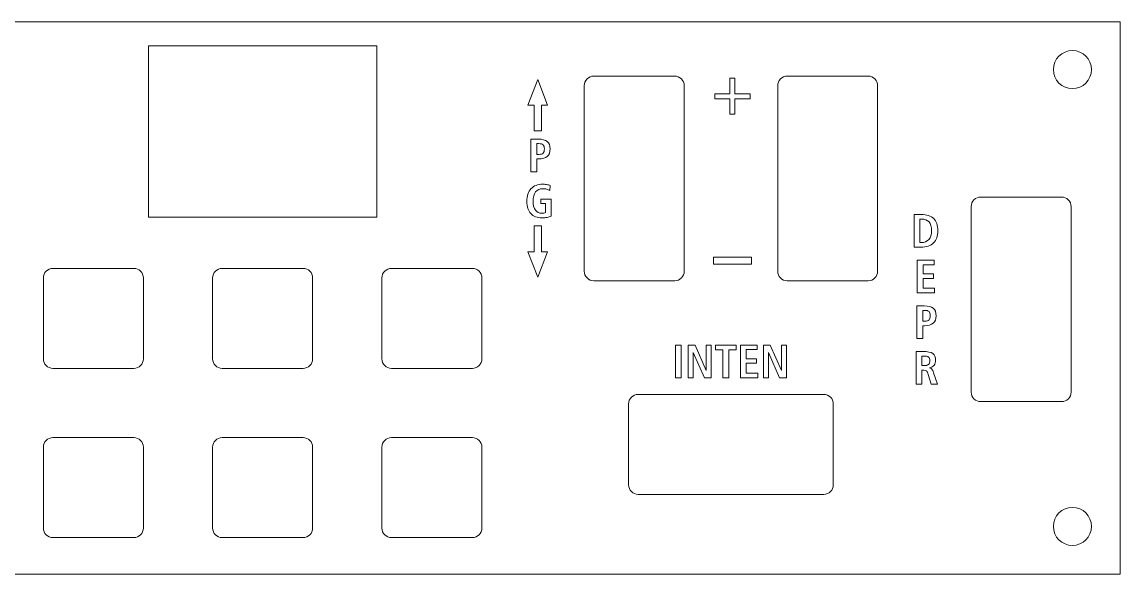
# Model space of a CAD drawing. Header units: millimetres. Extents: x -419 to 398, y -93 to 96.
# Drawn here: x 10.7 to 126, y 38.1 to 96.1 of the extents above; entities that cross this region are included whole.
import ezdxf

# ---------------------------------------------------------------- set-up
doc = ezdxf.new("R2010")
doc.units = ezdxf.units.MM
doc.header["$MEASUREMENT"] = 0
doc.layers.add('LED Strip', color=7, linetype='Continuous')

msp = doc.modelspace()

# ---------------------------------------------------------------- linework, layer by layer
at = {"layer": 'LED Strip', "color": 250, "lineweight": 9}
for points in [[(-126, 38.101), (126, 38.101), (126, 96.101), (-126, 96.101), (-126, 38.101)], [(23.9421, 75.5852), (47.9421, 75.5852), (47.9421, 93.5852), (23.9421, 93.5852), (23.9421, 75.5852)]]:
    msp.add_lwpolyline(points, close=True, dxfattribs=at)
at = {"layer": 'LED Strip', "color": 240, "lineweight": 9}
msp.add_lwpolyline([(83.2921, 70.6518), (87.2921, 70.6518), (87.2921, 71.4018), (83.2921, 71.4018), (83.2921, 70.6518)], close=True, dxfattribs=at)
at = {"layer": 'LED Strip', "color": 250, "lineweight": 9}
for centre in [(121, 91.101), (121, 43.101)]:
    msp.add_ellipse(centre, major_axis=(0, 2), ratio=1, dxfattribs=at)
at = {"layer": 'LED Strip', "color": 240, "lineweight": 9}
for points, knots in [([(65.2305, 84.66), (65.2305, 84.66), (65.2305, 87.372), (65.2305, 87.372), (65.2305, 87.372), (65.2305, 87.372), (65.8754, 87.372), (65.8754, 87.372), (65.8754, 87.372), (65.8754, 87.372), (64.839, 90.0399), (64.839, 90.0399), (64.839, 90.0399), (64.839, 90.0399), (63.8028, 87.372), (63.8028, 87.372), (63.8028, 87.372), (63.8028, 87.372), (64.4477, 87.372), (64.4477, 87.372), (64.4477, 87.372), (64.4477, 87.372), (64.4477, 84.66), (64.4477, 84.66), (64.4477, 84.66), (64.4477, 84.66), (65.2305, 84.66), (65.2305, 84.66)], [0, 0, 0, 0, 0.125, 0.125, 0.125, 0.125, 0.25, 0.25, 0.25, 0.25, 0.375, 0.375, 0.375, 0.375, 0.5, 0.5, 0.5, 0.5, 0.625, 0.625, 0.625, 0.625, 0.75, 0.75, 0.75, 0.75, 1, 1, 1, 1]), ([(85.0286, 90.1859), (85.0286, 90.1859), (85.5556, 90.1859), (85.5556, 90.1859), (85.5556, 90.1859), (85.5556, 90.1859), (85.5556, 88.554), (85.5556, 88.554), (85.5556, 88.554), (85.5556, 88.554), (87.1495, 88.554), (87.1495, 88.554), (87.1495, 88.554), (87.1495, 88.554), (87.1495, 88.0396), (87.1495, 88.0396), (87.1495, 88.0396), (87.1495, 88.0396), (85.5556, 88.0396), (85.5556, 88.0396), (85.5556, 88.0396), (85.5556, 88.0396), (85.5556, 86.4013), (85.5556, 86.4013), (85.5556, 86.4013), (85.5556, 86.4013), (85.0286, 86.4013), (85.0286, 86.4013), (85.0286, 86.4013), (85.0286, 86.4013), (85.0286, 88.0396), (85.0286, 88.0396), (85.0286, 88.0396), (85.0286, 88.0396), (83.4347, 88.0396), (83.4347, 88.0396), (83.4347, 88.0396), (83.4347, 88.0396), (83.4347, 88.554), (83.4347, 88.554), (83.4347, 88.554), (83.4347, 88.554), (85.0286, 88.554), (85.0286, 88.554), (85.0286, 88.554), (85.0286, 88.554), (85.0286, 90.1859), (85.0286, 90.1859)], [0, 0, 0, 0, 0.07692308, 0.07692308, 0.07692308, 0.07692308, 0.15384615, 0.15384615, 0.15384615, 0.15384615, 0.23076923, 0.23076923, 0.23076923, 0.23076923, 0.30769231, 0.30769231, 0.30769231, 0.30769231, 0.38461538, 0.38461538, 0.38461538, 0.38461538, 0.46153846, 0.46153846, 0.46153846, 0.46153846, 0.53846154, 0.53846154, 0.53846154, 0.53846154, 0.61538462, 0.61538462, 0.61538462, 0.61538462, 0.69230769, 0.69230769, 0.69230769, 0.69230769, 0.76923077, 0.76923077, 0.76923077, 0.76923077, 0.84615385, 0.84615385, 0.84615385, 0.84615385, 1, 1, 1, 1]), ([(64.1184, 83.7965), (64.1184, 83.7965), (64.8979, 83.7965), (64.8979, 83.7965), (64.8979, 83.7965), (65.3259, 83.7965), (65.6403, 83.7126), (65.8412, 83.5446), (65.8412, 83.5446), (66.0429, 83.3767), (66.1433, 83.115), (66.1433, 82.7594), (66.1433, 82.7594), (66.1433, 82.4038), (66.0437, 82.1404), (65.8437, 81.9692), (65.8437, 81.9692), (65.6445, 81.798), (65.3374, 81.7124), (64.9217, 81.7124), (64.9217, 81.7124), (64.9217, 81.7124), (64.7357, 81.7124), (64.7357, 81.7124), (64.7357, 81.7124), (64.7357, 81.7124), (64.7357, 80.369), (64.7357, 80.369), (64.7357, 80.369), (64.7357, 80.369), (64.1184, 80.369), (64.1184, 80.369), (64.1184, 80.369), (64.1184, 80.369), (64.1184, 83.7965), (64.1184, 83.7965)], [0, 0, 0, 0, 0.1, 0.1, 0.1, 0.1, 0.2, 0.2, 0.2, 0.2, 0.3, 0.3, 0.3, 0.3, 0.4, 0.4, 0.4, 0.4, 0.5, 0.5, 0.5, 0.5, 0.6, 0.6, 0.6, 0.6, 0.7, 0.7, 0.7, 0.7, 0.8, 0.8, 0.8, 0.8, 1, 1, 1, 1]), ([(64.7357, 83.3224), (64.7357, 83.3224), (64.7357, 82.1865), (64.7357, 82.1865), (64.7357, 82.1865), (64.7357, 82.1865), (64.9728, 82.1865), (64.9728, 82.1865), (64.9728, 82.1865), (65.1736, 82.1865), (65.3177, 82.2309), (65.4025, 82.3206), (65.4025, 82.3206), (65.4881, 82.4095), (65.5309, 82.5585), (65.5309, 82.7676), (65.5309, 82.7676), (65.5309, 82.9685), (65.4864, 83.1117), (65.3983, 83.1956), (65.3983, 83.1956), (65.3094, 83.2804), (65.1539, 83.3224), (64.9316, 83.3224), (64.9316, 83.3224), (64.9316, 83.3224), (64.7357, 83.3224), (64.7357, 83.3224)], [0, 0, 0, 0, 0.125, 0.125, 0.125, 0.125, 0.25, 0.25, 0.25, 0.25, 0.375, 0.375, 0.375, 0.375, 0.5, 0.5, 0.5, 0.5, 0.625, 0.625, 0.625, 0.625, 0.75, 0.75, 0.75, 0.75, 1, 1, 1, 1]), ([(66.1524, 78.9151), (66.1524, 78.9151), (66.1186, 78.3924), (66.1186, 78.3924), (66.1186, 78.3924), (66.0067, 78.4583), (65.8906, 78.5068), (65.7704, 78.5365), (65.7704, 78.5365), (65.6511, 78.5661), (65.5194, 78.5809), (65.3761, 78.5809), (65.3761, 78.5809), (65.0485, 78.5809), (64.795, 78.4673), (64.6147, 78.2393), (64.6147, 78.2393), (64.4345, 78.0121), (64.3448, 77.6903), (64.3448, 77.2738), (64.3448, 77.2738), (64.3448, 76.8721), (64.4279, 76.5585), (64.5933, 76.3346), (64.5933, 76.3346), (64.7588, 76.1099), (64.9884, 75.9979), (65.2823, 75.9979), (65.2823, 75.9979), (65.3613, 75.9979), (65.4313, 76.0037), (65.4922, 76.0144), (65.4922, 76.0144), (65.5531, 76.0259), (65.6124, 76.044), (65.6683, 76.0679), (65.6683, 76.0679), (65.6683, 76.0679), (65.6683, 77.0203), (65.6683, 77.0203), (65.6683, 77.0203), (65.6683, 77.0203), (65.1695, 77.0203), (65.1695, 77.0203), (65.1695, 77.0203), (65.1695, 77.0203), (65.1695, 77.4944), (65.1695, 77.4944), (65.1695, 77.4944), (65.1695, 77.4944), (66.2561, 77.4944), (66.2561, 77.4944), (66.2561, 77.4944), (66.2561, 77.4944), (66.2561, 75.7049), (66.2561, 75.7049), (66.2561, 75.7049), (66.1244, 75.6456), (65.9778, 75.6004), (65.8173, 75.5699), (65.8173, 75.5699), (65.6568, 75.5395), (65.4823, 75.5238), (65.2938, 75.5238), (65.2938, 75.5238), (64.7827, 75.5238), (64.3876, 75.6744), (64.1077, 75.9749), (64.1077, 75.9749), (63.8278, 76.2753), (63.6879, 76.7025), (63.6879, 77.2557), (63.6879, 77.2557), (63.6879, 77.8204), (63.8352, 78.2607), (64.1291, 78.5785), (64.1291, 78.5785), (64.4238, 78.8962), (64.8312, 79.0551), (65.3523, 79.0551), (65.3523, 79.0551), (65.493, 79.0551), (65.6305, 79.0435), (65.7638, 79.0205), (65.7638, 79.0205), (65.898, 78.9966), (66.0272, 78.962), (66.1524, 78.9151)], [0, 0, 0, 0, 0.04347826, 0.04347826, 0.04347826, 0.04347826, 0.08695652, 0.08695652, 0.08695652, 0.08695652, 0.13043478, 0.13043478, 0.13043478, 0.13043478, 0.17391304, 0.17391304, 0.17391304, 0.17391304, 0.2173913, 0.2173913, 0.2173913, 0.2173913, 0.26086957, 0.26086957, 0.26086957, 0.26086957, 0.30434783, 0.30434783, 0.30434783, 0.30434783, 0.34782609, 0.34782609, 0.34782609, 0.34782609, 0.39130435, 0.39130435, 0.39130435, 0.39130435, 0.43478261, 0.43478261, 0.43478261, 0.43478261, 0.47826087, 0.47826087, 0.47826087, 0.47826087, 0.52173913, 0.52173913, 0.52173913, 0.52173913, 0.56521739, 0.56521739, 0.56521739, 0.56521739, 0.60869565, 0.60869565, 0.60869565, 0.60869565, 0.65217391, 0.65217391, 0.65217391, 0.65217391, 0.69565217, 0.69565217, 0.69565217, 0.69565217, 0.73913043, 0.73913043, 0.73913043, 0.73913043, 0.7826087, 0.7826087, 0.7826087, 0.7826087, 0.82608696, 0.82608696, 0.82608696, 0.82608696, 0.86956522, 0.86956522, 0.86956522, 0.86956522, 0.91304348, 0.91304348, 0.91304348, 0.91304348, 1, 1, 1, 1]), ([(104.365, 75.8677), (104.365, 75.8677), (105.0959, 75.8677), (105.0959, 75.8677), (105.0959, 75.8677), (105.696, 75.8677), (106.1396, 75.7278), (106.4269, 75.4479), (106.4269, 75.4479), (106.715, 75.1681), (106.8591, 74.7376), (106.8591, 74.1556), (106.8591, 74.1556), (106.8591, 73.5992), (106.7076, 73.1736), (106.4055, 72.8806), (106.4055, 72.8806), (106.1034, 72.5867), (105.6663, 72.4402), (105.0959, 72.4402), (105.0959, 72.4402), (105.0959, 72.4402), (104.365, 72.4402), (104.365, 72.4402), (104.365, 72.4402), (104.365, 72.4402), (104.365, 75.8677), (104.365, 75.8677)], [0, 0, 0, 0, 0.125, 0.125, 0.125, 0.125, 0.25, 0.25, 0.25, 0.25, 0.375, 0.375, 0.375, 0.375, 0.5, 0.5, 0.5, 0.5, 0.625, 0.625, 0.625, 0.625, 0.75, 0.75, 0.75, 0.75, 1, 1, 1, 1]), ([(104.9823, 75.3936), (104.9823, 75.3936), (104.9823, 72.9143), (104.9823, 72.9143), (104.9823, 72.9143), (104.9823, 72.9143), (105.1009, 72.9143), (105.1009, 72.9143), (105.1009, 72.9143), (105.4532, 72.9143), (105.7248, 73.0213), (105.9158, 73.2362), (105.9158, 73.2362), (106.1067, 73.451), (106.2022, 73.7572), (106.2022, 74.154), (106.2022, 74.154), (106.2022, 74.5738), (106.1141, 74.8849), (105.938, 75.0882), (105.938, 75.0882), (105.761, 75.2915), (105.4902, 75.3936), (105.1247, 75.3936), (105.1247, 75.3936), (105.1247, 75.3936), (104.9823, 75.3936), (104.9823, 75.3936)], [0, 0, 0, 0, 0.125, 0.125, 0.125, 0.125, 0.25, 0.25, 0.25, 0.25, 0.375, 0.375, 0.375, 0.375, 0.5, 0.5, 0.5, 0.5, 0.625, 0.625, 0.625, 0.625, 0.75, 0.75, 0.75, 0.75, 1, 1, 1, 1]), ([(65.2305, 74.6703), (65.2305, 74.6703), (65.2305, 71.9583), (65.2305, 71.9583), (65.2305, 71.9583), (65.2305, 71.9583), (65.8754, 71.9583), (65.8754, 71.9583), (65.8754, 71.9583), (65.8754, 71.9583), (64.839, 69.2904), (64.839, 69.2904), (64.839, 69.2904), (64.839, 69.2904), (63.8028, 71.9583), (63.8028, 71.9583), (63.8028, 71.9583), (63.8028, 71.9583), (64.4477, 71.9583), (64.4477, 71.9583), (64.4477, 71.9583), (64.4477, 71.9583), (64.4477, 74.6703), (64.4477, 74.6703), (64.4477, 74.6703), (64.4477, 74.6703), (65.2305, 74.6703), (65.2305, 74.6703)], [0, 0, 0, 0, 0.125, 0.125, 0.125, 0.125, 0.25, 0.25, 0.25, 0.25, 0.375, 0.375, 0.375, 0.375, 0.5, 0.5, 0.5, 0.5, 0.625, 0.625, 0.625, 0.625, 0.75, 0.75, 0.75, 0.75, 1, 1, 1, 1]), ([(104.6955, 71.0719), (104.6955, 71.0719), (106.4636, 71.0719), (106.4636, 71.0719), (106.4636, 71.0719), (106.4636, 71.0719), (106.4636, 70.5978), (106.4636, 70.5978), (106.4636, 70.5978), (106.4636, 70.5978), (105.3128, 70.5978), (105.3128, 70.5978), (105.3128, 70.5978), (105.3128, 70.5978), (105.3128, 69.6397), (105.3128, 69.6397), (105.3128, 69.6397), (105.3128, 69.6397), (106.3994, 69.6397), (106.3994, 69.6397), (106.3994, 69.6397), (106.3994, 69.6397), (106.3994, 69.1656), (106.3994, 69.1656), (106.3994, 69.1656), (106.3994, 69.1656), (105.3128, 69.1656), (105.3128, 69.1656), (105.3128, 69.1656), (105.3128, 69.1656), (105.3128, 68.1185), (105.3128, 68.1185), (105.3128, 68.1185), (105.3128, 68.1185), (106.5179, 68.1185), (106.5179, 68.1185), (106.5179, 68.1185), (106.5179, 68.1185), (106.5179, 67.6444), (106.5179, 67.6444), (106.5179, 67.6444), (106.5179, 67.6444), (104.6955, 67.6444), (104.6955, 67.6444), (104.6955, 67.6444), (104.6955, 67.6444), (104.6955, 71.0719), (104.6955, 71.0719)], [0, 0, 0, 0, 0.07692308, 0.07692308, 0.07692308, 0.07692308, 0.15384615, 0.15384615, 0.15384615, 0.15384615, 0.23076923, 0.23076923, 0.23076923, 0.23076923, 0.30769231, 0.30769231, 0.30769231, 0.30769231, 0.38461538, 0.38461538, 0.38461538, 0.38461538, 0.46153846, 0.46153846, 0.46153846, 0.46153846, 0.53846154, 0.53846154, 0.53846154, 0.53846154, 0.61538462, 0.61538462, 0.61538462, 0.61538462, 0.69230769, 0.69230769, 0.69230769, 0.69230769, 0.76923077, 0.76923077, 0.76923077, 0.76923077, 0.84615385, 0.84615385, 0.84615385, 0.84615385, 1, 1, 1, 1]), ([(104.6543, 66.2761), (104.6543, 66.2761), (105.4338, 66.2761), (105.4338, 66.2761), (105.4338, 66.2761), (105.8618, 66.2761), (106.1762, 66.1922), (106.3771, 66.0242), (106.3771, 66.0242), (106.5788, 65.8563), (106.6792, 65.5946), (106.6792, 65.239), (106.6792, 65.239), (106.6792, 64.8834), (106.5796, 64.62), (106.3796, 64.4488), (106.3796, 64.4488), (106.1804, 64.2776), (105.8733, 64.192), (105.4576, 64.192), (105.4576, 64.192), (105.4576, 64.192), (105.2716, 64.192), (105.2716, 64.192), (105.2716, 64.192), (105.2716, 64.192), (105.2716, 62.8486), (105.2716, 62.8486), (105.2716, 62.8486), (105.2716, 62.8486), (104.6543, 62.8486), (104.6543, 62.8486), (104.6543, 62.8486), (104.6543, 62.8486), (104.6543, 66.2761), (104.6543, 66.2761)], [0, 0, 0, 0, 0.1, 0.1, 0.1, 0.1, 0.2, 0.2, 0.2, 0.2, 0.3, 0.3, 0.3, 0.3, 0.4, 0.4, 0.4, 0.4, 0.5, 0.5, 0.5, 0.5, 0.6, 0.6, 0.6, 0.6, 0.7, 0.7, 0.7, 0.7, 0.8, 0.8, 0.8, 0.8, 1, 1, 1, 1]), ([(105.2716, 65.802), (105.2716, 65.802), (105.2716, 64.6661), (105.2716, 64.6661), (105.2716, 64.6661), (105.2716, 64.6661), (105.5087, 64.6661), (105.5087, 64.6661), (105.5087, 64.6661), (105.7095, 64.6661), (105.8536, 64.7105), (105.9384, 64.8002), (105.9384, 64.8002), (106.024, 64.8891), (106.0668, 65.0381), (106.0668, 65.2472), (106.0668, 65.2472), (106.0668, 65.4481), (106.0223, 65.5913), (105.9342, 65.6752), (105.9342, 65.6752), (105.8453, 65.76), (105.6898, 65.802), (105.4675, 65.802), (105.4675, 65.802), (105.4675, 65.802), (105.2716, 65.802), (105.2716, 65.802)], [0, 0, 0, 0, 0.125, 0.125, 0.125, 0.125, 0.25, 0.25, 0.25, 0.25, 0.375, 0.375, 0.375, 0.375, 0.5, 0.5, 0.5, 0.5, 0.625, 0.625, 0.625, 0.625, 0.75, 0.75, 0.75, 0.75, 1, 1, 1, 1]), ([(79.2956, 62.1545), (79.2956, 62.1545), (79.9129, 62.1545), (79.9129, 62.1545), (79.9129, 62.1545), (79.9129, 62.1545), (79.9129, 58.727), (79.9129, 58.727), (79.9129, 58.727), (79.9129, 58.727), (79.2956, 58.727), (79.2956, 58.727), (79.2956, 58.727), (79.2956, 58.727), (79.2956, 62.1545), (79.2956, 62.1545)], [0, 0, 0, 0, 0.2, 0.2, 0.2, 0.2, 0.4, 0.4, 0.4, 0.4, 0.6, 0.6, 0.6, 0.6, 1, 1, 1, 1]), ([(80.639, 62.1545), (80.639, 62.1545), (81.3559, 62.1545), (81.3559, 62.1545), (81.3559, 62.1545), (81.3559, 62.1545), (82.5256, 59.4966), (82.5256, 59.4966), (82.5256, 59.4966), (82.5256, 59.4966), (82.5256, 62.1545), (82.5256, 62.1545), (82.5256, 62.1545), (82.5256, 62.1545), (83.0639, 62.1545), (83.0639, 62.1545), (83.0639, 62.1545), (83.0639, 62.1545), (83.0639, 58.727), (83.0639, 58.727), (83.0639, 58.727), (83.0639, 58.727), (82.3371, 58.727), (82.3371, 58.727), (82.3371, 58.727), (82.3371, 58.727), (81.1773, 61.3758), (81.1773, 61.3758), (81.1773, 61.3758), (81.1773, 61.3758), (81.1773, 58.727), (81.1773, 58.727), (81.1773, 58.727), (81.1773, 58.727), (80.639, 58.727), (80.639, 58.727), (80.639, 58.727), (80.639, 58.727), (80.639, 62.1545), (80.639, 62.1545)], [0, 0, 0, 0, 0.09090909, 0.09090909, 0.09090909, 0.09090909, 0.18181818, 0.18181818, 0.18181818, 0.18181818, 0.27272727, 0.27272727, 0.27272727, 0.27272727, 0.36363636, 0.36363636, 0.36363636, 0.36363636, 0.45454545, 0.45454545, 0.45454545, 0.45454545, 0.54545455, 0.54545455, 0.54545455, 0.54545455, 0.63636364, 0.63636364, 0.63636364, 0.63636364, 0.72727273, 0.72727273, 0.72727273, 0.72727273, 0.81818182, 0.81818182, 0.81818182, 0.81818182, 1, 1, 1, 1]), ([(83.5142, 62.1545), (83.5142, 62.1545), (85.6626, 62.1545), (85.6626, 62.1545), (85.6626, 62.1545), (85.6626, 62.1545), (85.6626, 61.6606), (85.6626, 61.6606), (85.6626, 61.6606), (85.6626, 61.6606), (84.8971, 61.6606), (84.8971, 61.6606), (84.8971, 61.6606), (84.8971, 61.6606), (84.8971, 58.727), (84.8971, 58.727), (84.8971, 58.727), (84.8971, 58.727), (84.2748, 58.727), (84.2748, 58.727), (84.2748, 58.727), (84.2748, 58.727), (84.2748, 61.6606), (84.2748, 61.6606), (84.2748, 61.6606), (84.2748, 61.6606), (83.5142, 61.6606), (83.5142, 61.6606), (83.5142, 61.6606), (83.5142, 61.6606), (83.5142, 62.1545), (83.5142, 62.1545)], [0, 0, 0, 0, 0.11111111, 0.11111111, 0.11111111, 0.11111111, 0.22222222, 0.22222222, 0.22222222, 0.22222222, 0.33333333, 0.33333333, 0.33333333, 0.33333333, 0.44444444, 0.44444444, 0.44444444, 0.44444444, 0.55555556, 0.55555556, 0.55555556, 0.55555556, 0.66666667, 0.66666667, 0.66666667, 0.66666667, 0.77777778, 0.77777778, 0.77777778, 0.77777778, 1, 1, 1, 1]), ([(86.1178, 62.1545), (86.1178, 62.1545), (87.8859, 62.1545), (87.8859, 62.1545), (87.8859, 62.1545), (87.8859, 62.1545), (87.8859, 61.6804), (87.8859, 61.6804), (87.8859, 61.6804), (87.8859, 61.6804), (86.7351, 61.6804), (86.7351, 61.6804), (86.7351, 61.6804), (86.7351, 61.6804), (86.7351, 60.7223), (86.7351, 60.7223), (86.7351, 60.7223), (86.7351, 60.7223), (87.8217, 60.7223), (87.8217, 60.7223), (87.8217, 60.7223), (87.8217, 60.7223), (87.8217, 60.2482), (87.8217, 60.2482), (87.8217, 60.2482), (87.8217, 60.2482), (86.7351, 60.2482), (86.7351, 60.2482), (86.7351, 60.2482), (86.7351, 60.2482), (86.7351, 59.2011), (86.7351, 59.2011), (86.7351, 59.2011), (86.7351, 59.2011), (87.9402, 59.2011), (87.9402, 59.2011), (87.9402, 59.2011), (87.9402, 59.2011), (87.9402, 58.727), (87.9402, 58.727), (87.9402, 58.727), (87.9402, 58.727), (86.1178, 58.727), (86.1178, 58.727), (86.1178, 58.727), (86.1178, 58.727), (86.1178, 62.1545), (86.1178, 62.1545)], [0, 0, 0, 0, 0.07692308, 0.07692308, 0.07692308, 0.07692308, 0.15384615, 0.15384615, 0.15384615, 0.15384615, 0.23076923, 0.23076923, 0.23076923, 0.23076923, 0.30769231, 0.30769231, 0.30769231, 0.30769231, 0.38461538, 0.38461538, 0.38461538, 0.38461538, 0.46153846, 0.46153846, 0.46153846, 0.46153846, 0.53846154, 0.53846154, 0.53846154, 0.53846154, 0.61538462, 0.61538462, 0.61538462, 0.61538462, 0.69230769, 0.69230769, 0.69230769, 0.69230769, 0.76923077, 0.76923077, 0.76923077, 0.76923077, 0.84615385, 0.84615385, 0.84615385, 0.84615385, 1, 1, 1, 1]), ([(88.5436, 62.1545), (88.5436, 62.1545), (89.2605, 62.1545), (89.2605, 62.1545), (89.2605, 62.1545), (89.2605, 62.1545), (90.4302, 59.4966), (90.4302, 59.4966), (90.4302, 59.4966), (90.4302, 59.4966), (90.4302, 62.1545), (90.4302, 62.1545), (90.4302, 62.1545), (90.4302, 62.1545), (90.9685, 62.1545), (90.9685, 62.1545), (90.9685, 62.1545), (90.9685, 62.1545), (90.9685, 58.727), (90.9685, 58.727), (90.9685, 58.727), (90.9685, 58.727), (90.2417, 58.727), (90.2417, 58.727), (90.2417, 58.727), (90.2417, 58.727), (89.0819, 61.3758), (89.0819, 61.3758), (89.0819, 61.3758), (89.0819, 61.3758), (89.0819, 58.727), (89.0819, 58.727), (89.0819, 58.727), (89.0819, 58.727), (88.5436, 58.727), (88.5436, 58.727), (88.5436, 58.727), (88.5436, 58.727), (88.5436, 62.1545), (88.5436, 62.1545)], [0, 0, 0, 0, 0.09090909, 0.09090909, 0.09090909, 0.09090909, 0.18181818, 0.18181818, 0.18181818, 0.18181818, 0.27272727, 0.27272727, 0.27272727, 0.27272727, 0.36363636, 0.36363636, 0.36363636, 0.36363636, 0.45454545, 0.45454545, 0.45454545, 0.45454545, 0.54545455, 0.54545455, 0.54545455, 0.54545455, 0.63636364, 0.63636364, 0.63636364, 0.63636364, 0.72727273, 0.72727273, 0.72727273, 0.72727273, 0.81818182, 0.81818182, 0.81818182, 0.81818182, 1, 1, 1, 1]), ([(104.5844, 61.4803), (104.5844, 61.4803), (105.2857, 61.4803), (105.2857, 61.4803), (105.2857, 61.4803), (105.7919, 61.4803), (106.1434, 61.4104), (106.3393, 61.2704), (106.3393, 61.2704), (106.536, 61.1305), (106.634, 60.8959), (106.634, 60.5658), (106.634, 60.5658), (106.634, 60.3518), (106.578, 60.1765), (106.4661, 60.0398), (106.4661, 60.0398), (106.3541, 59.9032), (106.1887, 59.811), (105.9714, 59.7624), (105.9714, 59.7624), (106.0792, 59.7435), (106.1648, 59.6999), (106.2273, 59.6316), (106.2273, 59.6316), (106.2907, 59.5632), (106.3533, 59.434), (106.4158, 59.2447), (106.4158, 59.2447), (106.4158, 59.2447), (106.8175, 58.0528), (106.8175, 58.0528), (106.8175, 58.0528), (106.8175, 58.0528), (106.1689, 58.0528), (106.1689, 58.0528), (106.1689, 58.0528), (106.1689, 58.0528), (105.8528, 59.0809), (105.8528, 59.0809), (105.8528, 59.0809), (105.7968, 59.2636), (105.7376, 59.383), (105.6742, 59.4373), (105.6742, 59.4373), (105.6108, 59.4925), (105.5129, 59.5196), (105.3795, 59.5196), (105.3795, 59.5196), (105.3795, 59.5196), (105.1918, 59.5196), (105.1918, 59.5196), (105.1918, 59.5196), (105.1918, 59.5196), (105.1918, 58.0528), (105.1918, 58.0528), (105.1918, 58.0528), (105.1918, 58.0528), (104.5844, 58.0528), (104.5844, 58.0528), (104.5844, 58.0528), (104.5844, 58.0528), (104.5844, 61.4803), (104.5844, 61.4803)], [0, 0, 0, 0, 0.05882353, 0.05882353, 0.05882353, 0.05882353, 0.11764706, 0.11764706, 0.11764706, 0.11764706, 0.17647059, 0.17647059, 0.17647059, 0.17647059, 0.23529412, 0.23529412, 0.23529412, 0.23529412, 0.29411765, 0.29411765, 0.29411765, 0.29411765, 0.35294118, 0.35294118, 0.35294118, 0.35294118, 0.41176471, 0.41176471, 0.41176471, 0.41176471, 0.47058824, 0.47058824, 0.47058824, 0.47058824, 0.52941176, 0.52941176, 0.52941176, 0.52941176, 0.58823529, 0.58823529, 0.58823529, 0.58823529, 0.64705882, 0.64705882, 0.64705882, 0.64705882, 0.70588235, 0.70588235, 0.70588235, 0.70588235, 0.76470588, 0.76470588, 0.76470588, 0.76470588, 0.82352941, 0.82352941, 0.82352941, 0.82352941, 0.88235294, 0.88235294, 0.88235294, 0.88235294, 1, 1, 1, 1]), ([(105.1918, 61.0062), (105.1918, 61.0062), (105.1918, 59.9937), (105.1918, 59.9937), (105.1918, 59.9937), (105.1918, 59.9937), (105.3647, 59.9937), (105.3647, 59.9937), (105.3647, 59.9937), (105.6083, 59.9937), (105.7787, 60.0349), (105.8759, 60.1164), (105.8759, 60.1164), (105.973, 60.1987), (106.0216, 60.3386), (106.0216, 60.5362), (106.0216, 60.5362), (106.0216, 60.7066), (105.9746, 60.8276), (105.8808, 60.8992), (105.8808, 60.8992), (105.787, 60.9708), (105.6199, 61.0062), (105.3795, 61.0062), (105.3795, 61.0062), (105.3795, 61.0062), (105.1918, 61.0062), (105.1918, 61.0062)], [0, 0, 0, 0, 0.125, 0.125, 0.125, 0.125, 0.25, 0.25, 0.25, 0.25, 0.375, 0.375, 0.375, 0.375, 0.5, 0.5, 0.5, 0.5, 0.625, 0.625, 0.625, 0.625, 0.75, 0.75, 0.75, 0.75, 1, 1, 1, 1])]:
    msp.add_open_spline(points, degree=3, knots=knots, dxfattribs=at)
at = {"layer": 'LED Strip', "color": 250, "lineweight": 9}
for points in [[(79.2219, 68.9103), (79.2219, 68.9103), (70.7221, 68.9103), (70.7221, 68.9103), (70.7221, 68.9103), (70.4571, 68.9102), (70.2028, 69.0153), (70.0153, 69.2026), (70.0153, 69.2026), (69.8277, 69.3899), (69.7223, 69.6453), (69.7221, 69.9103), (69.7221, 69.9103), (69.7221, 69.9103), (69.7221, 89.4101), (69.7221, 89.4101), (69.7221, 89.4101), (69.722, 89.6752), (69.8271, 89.9294), (70.0144, 90.117), (70.0144, 90.117), (70.2017, 90.3045), (70.4571, 90.41), (70.7221, 90.4101), (70.7221, 90.4101), (70.7221, 90.4101), (79.2219, 90.4101), (79.2219, 90.4101), (79.2219, 90.4101), (79.487, 90.4103), (79.7412, 90.3052), (79.9288, 90.1179), (79.9288, 90.1179), (80.1163, 89.9306), (80.2218, 89.6752), (80.2219, 89.4101), (80.2219, 89.4101), (80.2219, 89.4101), (80.2219, 69.9103), (80.2219, 69.9103), (80.2219, 69.9103), (80.2221, 69.6453), (80.117, 69.391), (79.9297, 69.2035), (79.9297, 69.2035), (79.7424, 69.016), (79.487, 68.9105), (79.2219, 68.9103)], [(99.5419, 68.9103), (99.5419, 68.9103), (91.0421, 68.9103), (91.0421, 68.9103), (91.0421, 68.9103), (90.7771, 68.9102), (90.5228, 69.0153), (90.3353, 69.2026), (90.3353, 69.2026), (90.1477, 69.3899), (90.0423, 69.6453), (90.0421, 69.9103), (90.0421, 69.9103), (90.0421, 69.9103), (90.0421, 89.4101), (90.0421, 89.4101), (90.0421, 89.4101), (90.042, 89.6752), (90.1471, 89.9294), (90.3344, 90.117), (90.3344, 90.117), (90.5217, 90.3045), (90.7771, 90.41), (91.0421, 90.4101), (91.0421, 90.4101), (91.0421, 90.4101), (99.5419, 90.4101), (99.5419, 90.4101), (99.5419, 90.4101), (99.807, 90.4103), (100.0612, 90.3052), (100.2488, 90.1179), (100.2488, 90.1179), (100.4363, 89.9306), (100.5418, 89.6752), (100.5419, 89.4101), (100.5419, 89.4101), (100.5419, 89.4101), (100.5419, 69.9103), (100.5419, 69.9103), (100.5419, 69.9103), (100.5421, 69.6453), (100.437, 69.391), (100.2497, 69.2035), (100.2497, 69.2035), (100.0624, 69.016), (99.807, 68.9105), (99.5419, 68.9103)], [(119.8619, 56.2103), (119.8619, 56.2103), (111.3621, 56.2103), (111.3621, 56.2103), (111.3621, 56.2103), (111.0971, 56.2102), (110.8428, 56.3153), (110.6553, 56.5026), (110.6553, 56.5026), (110.4677, 56.6899), (110.3623, 56.9453), (110.3621, 57.2103), (110.3621, 57.2103), (110.3621, 57.2103), (110.3621, 76.7101), (110.3621, 76.7101), (110.3621, 76.7101), (110.362, 76.9752), (110.4671, 77.2294), (110.6544, 77.417), (110.6544, 77.417), (110.8417, 77.6045), (111.0971, 77.71), (111.3621, 77.7101), (111.3621, 77.7101), (111.3621, 77.7101), (119.8619, 77.7101), (119.8619, 77.7101), (119.8619, 77.7101), (120.127, 77.7103), (120.3812, 77.6052), (120.5688, 77.4179), (120.5688, 77.4179), (120.7563, 77.2306), (120.8618, 76.9752), (120.8619, 76.7101), (120.8619, 76.7101), (120.8619, 76.7101), (120.8619, 57.2103), (120.8619, 57.2103), (120.8619, 57.2103), (120.8621, 56.9453), (120.757, 56.691), (120.5697, 56.5035), (120.5697, 56.5035), (120.3824, 56.316), (120.127, 56.2105), (119.8619, 56.2103)], [(22.4121, 59.7102), (22.4121, 59.7102), (13.9121, 59.7102), (13.9121, 59.7102), (13.9121, 59.7102), (13.6471, 59.71), (13.3928, 59.8151), (13.2053, 60.0024), (13.2053, 60.0024), (13.0177, 60.1897), (12.9123, 60.4451), (12.9121, 60.7102), (12.9121, 60.7102), (12.9121, 60.7102), (12.9121, 69.2102), (12.9121, 69.2102), (12.9121, 69.2102), (12.912, 69.4752), (13.0171, 69.7295), (13.2044, 69.917), (13.2044, 69.917), (13.3917, 70.1046), (13.6471, 70.21), (13.9121, 70.2102), (13.9121, 70.2102), (13.9121, 70.2102), (22.4121, 70.2102), (22.4121, 70.2102), (22.4121, 70.2102), (22.6772, 70.2103), (22.9314, 70.1052), (23.119, 69.9179), (23.119, 69.9179), (23.3065, 69.7306), (23.412, 69.4752), (23.4121, 69.2102), (23.4121, 69.2102), (23.4121, 69.2102), (23.4121, 60.7102), (23.4121, 60.7102), (23.4121, 60.7102), (23.4123, 60.4451), (23.3072, 60.1909), (23.1199, 60.0033), (23.1199, 60.0033), (22.9326, 59.8158), (22.6772, 59.7103), (22.4121, 59.7102)], [(40.1921, 59.7102), (40.1921, 59.7102), (31.6921, 59.7102), (31.6921, 59.7102), (31.6921, 59.7102), (31.4271, 59.71), (31.1728, 59.8151), (30.9853, 60.0024), (30.9853, 60.0024), (30.7977, 60.1897), (30.6923, 60.4451), (30.6921, 60.7102), (30.6921, 60.7102), (30.6921, 60.7102), (30.6921, 69.2102), (30.6921, 69.2102), (30.6921, 69.2102), (30.692, 69.4752), (30.7971, 69.7295), (30.9844, 69.917), (30.9844, 69.917), (31.1717, 70.1046), (31.4271, 70.21), (31.6921, 70.2102), (31.6921, 70.2102), (31.6921, 70.2102), (40.1921, 70.2102), (40.1921, 70.2102), (40.1921, 70.2102), (40.4572, 70.2103), (40.7114, 70.1052), (40.899, 69.9179), (40.899, 69.9179), (41.0865, 69.7306), (41.192, 69.4752), (41.1921, 69.2102), (41.1921, 69.2102), (41.1921, 69.2102), (41.1921, 60.7102), (41.1921, 60.7102), (41.1921, 60.7102), (41.1923, 60.4451), (41.0872, 60.1909), (40.8999, 60.0033), (40.8999, 60.0033), (40.7126, 59.8158), (40.4572, 59.7103), (40.1921, 59.7102)], [(57.9721, 59.7102), (57.9721, 59.7102), (49.4721, 59.7102), (49.4721, 59.7102), (49.4721, 59.7102), (49.2071, 59.71), (48.9528, 59.8151), (48.7653, 60.0024), (48.7653, 60.0024), (48.5777, 60.1897), (48.4723, 60.4451), (48.4721, 60.7102), (48.4721, 60.7102), (48.4721, 60.7102), (48.4721, 69.2102), (48.4721, 69.2102), (48.4721, 69.2102), (48.472, 69.4752), (48.5771, 69.7295), (48.7644, 69.917), (48.7644, 69.917), (48.9517, 70.1046), (49.2071, 70.21), (49.4721, 70.2102), (49.4721, 70.2102), (49.4721, 70.2102), (57.9721, 70.2102), (57.9721, 70.2102), (57.9721, 70.2102), (58.2372, 70.2103), (58.4914, 70.1052), (58.679, 69.9179), (58.679, 69.9179), (58.8665, 69.7306), (58.972, 69.4752), (58.9721, 69.2102), (58.9721, 69.2102), (58.9721, 69.2102), (58.9721, 60.7102), (58.9721, 60.7102), (58.9721, 60.7102), (58.9723, 60.4451), (58.8672, 60.1909), (58.6799, 60.0033), (58.6799, 60.0033), (58.4926, 59.8158), (58.2372, 59.7103), (57.9721, 59.7102)], [(74.3821, 47.4703), (74.3821, 47.4703), (74.3821, 55.9701), (74.3821, 55.9701), (74.3821, 55.9701), (74.382, 56.2351), (74.4871, 56.4894), (74.6744, 56.6769), (74.6744, 56.6769), (74.8617, 56.8645), (75.1171, 56.9699), (75.3821, 56.9701), (75.3821, 56.9701), (75.3821, 56.9701), (94.8819, 56.9701), (94.8819, 56.9701), (94.8819, 56.9701), (95.147, 56.9702), (95.4012, 56.8651), (95.5888, 56.6778), (95.5888, 56.6778), (95.7763, 56.4905), (95.8818, 56.2351), (95.8819, 55.9701), (95.8819, 55.9701), (95.8819, 55.9701), (95.8819, 47.4703), (95.8819, 47.4703), (95.8819, 47.4703), (95.8821, 47.2052), (95.777, 46.951), (95.5897, 46.7634), (95.5897, 46.7634), (95.4024, 46.5759), (95.147, 46.4704), (94.8819, 46.4703), (94.8819, 46.4703), (94.8819, 46.4703), (75.3821, 46.4703), (75.3821, 46.4703), (75.3821, 46.4703), (75.1171, 46.4701), (74.8628, 46.5752), (74.6753, 46.7625), (74.6753, 46.7625), (74.4878, 46.9498), (74.3823, 47.2052), (74.3821, 47.4703)], [(22.4121, 41.9302), (22.4121, 41.9302), (13.9121, 41.9302), (13.9121, 41.9302), (13.9121, 41.9302), (13.6471, 41.93), (13.3928, 42.0351), (13.2053, 42.2224), (13.2053, 42.2224), (13.0177, 42.4097), (12.9123, 42.6651), (12.9121, 42.9302), (12.9121, 42.9302), (12.9121, 42.9302), (12.9121, 51.4302), (12.9121, 51.4302), (12.9121, 51.4302), (12.912, 51.6952), (13.0171, 51.9495), (13.2044, 52.137), (13.2044, 52.137), (13.3917, 52.3246), (13.6471, 52.43), (13.9121, 52.4302), (13.9121, 52.4302), (13.9121, 52.4302), (22.4121, 52.4302), (22.4121, 52.4302), (22.4121, 52.4302), (22.6772, 52.4303), (22.9314, 52.3252), (23.119, 52.1379), (23.119, 52.1379), (23.3065, 51.9506), (23.412, 51.6952), (23.4121, 51.4302), (23.4121, 51.4302), (23.4121, 51.4302), (23.4121, 42.9302), (23.4121, 42.9302), (23.4121, 42.9302), (23.4123, 42.6651), (23.3072, 42.4109), (23.1199, 42.2233), (23.1199, 42.2233), (22.9326, 42.0358), (22.6772, 41.9303), (22.4121, 41.9302)], [(40.1921, 41.9302), (40.1921, 41.9302), (31.6921, 41.9302), (31.6921, 41.9302), (31.6921, 41.9302), (31.4271, 41.93), (31.1728, 42.0351), (30.9853, 42.2224), (30.9853, 42.2224), (30.7977, 42.4097), (30.6923, 42.6651), (30.6921, 42.9302), (30.6921, 42.9302), (30.6921, 42.9302), (30.6921, 51.4302), (30.6921, 51.4302), (30.6921, 51.4302), (30.692, 51.6952), (30.7971, 51.9495), (30.9844, 52.137), (30.9844, 52.137), (31.1717, 52.3246), (31.4271, 52.43), (31.6921, 52.4302), (31.6921, 52.4302), (31.6921, 52.4302), (40.1921, 52.4302), (40.1921, 52.4302), (40.1921, 52.4302), (40.4572, 52.4303), (40.7114, 52.3252), (40.899, 52.1379), (40.899, 52.1379), (41.0865, 51.9506), (41.192, 51.6952), (41.1921, 51.4302), (41.1921, 51.4302), (41.1921, 51.4302), (41.1921, 42.9302), (41.1921, 42.9302), (41.1921, 42.9302), (41.1923, 42.6651), (41.0872, 42.4109), (40.8999, 42.2233), (40.8999, 42.2233), (40.7126, 42.0358), (40.4572, 41.9303), (40.1921, 41.9302)], [(57.9721, 41.9302), (57.9721, 41.9302), (49.4721, 41.9302), (49.4721, 41.9302), (49.4721, 41.9302), (49.2071, 41.93), (48.9528, 42.0351), (48.7653, 42.2224), (48.7653, 42.2224), (48.5777, 42.4097), (48.4723, 42.6651), (48.4721, 42.9302), (48.4721, 42.9302), (48.4721, 42.9302), (48.4721, 51.4302), (48.4721, 51.4302), (48.4721, 51.4302), (48.472, 51.6952), (48.5771, 51.9495), (48.7644, 52.137), (48.7644, 52.137), (48.9517, 52.3246), (49.2071, 52.43), (49.4721, 52.4302), (49.4721, 52.4302), (49.4721, 52.4302), (57.9721, 52.4302), (57.9721, 52.4302), (57.9721, 52.4302), (58.2372, 52.4303), (58.4914, 52.3252), (58.679, 52.1379), (58.679, 52.1379), (58.8665, 51.9506), (58.972, 51.6952), (58.9721, 51.4302), (58.9721, 51.4302), (58.9721, 51.4302), (58.9721, 42.9302), (58.9721, 42.9302), (58.9721, 42.9302), (58.9723, 42.6651), (58.8672, 42.4109), (58.6799, 42.2233), (58.6799, 42.2233), (58.4926, 42.0358), (58.2372, 41.9303), (57.9721, 41.9302)]]:
    msp.add_open_spline(points, degree=3, knots=[0, 0, 0, 0, 0.07692308, 0.07692308, 0.07692308, 0.07692308, 0.15384615, 0.15384615, 0.15384615, 0.15384615, 0.23076923, 0.23076923, 0.23076923, 0.23076923, 0.30769231, 0.30769231, 0.30769231, 0.30769231, 0.38461538, 0.38461538, 0.38461538, 0.38461538, 0.46153846, 0.46153846, 0.46153846, 0.46153846, 0.53846154, 0.53846154, 0.53846154, 0.53846154, 0.61538462, 0.61538462, 0.61538462, 0.61538462, 0.69230769, 0.69230769, 0.69230769, 0.69230769, 0.76923077, 0.76923077, 0.76923077, 0.76923077, 0.84615385, 0.84615385, 0.84615385, 0.84615385, 1, 1, 1, 1], dxfattribs=at)

doc.saveas('drawing.dxf')
